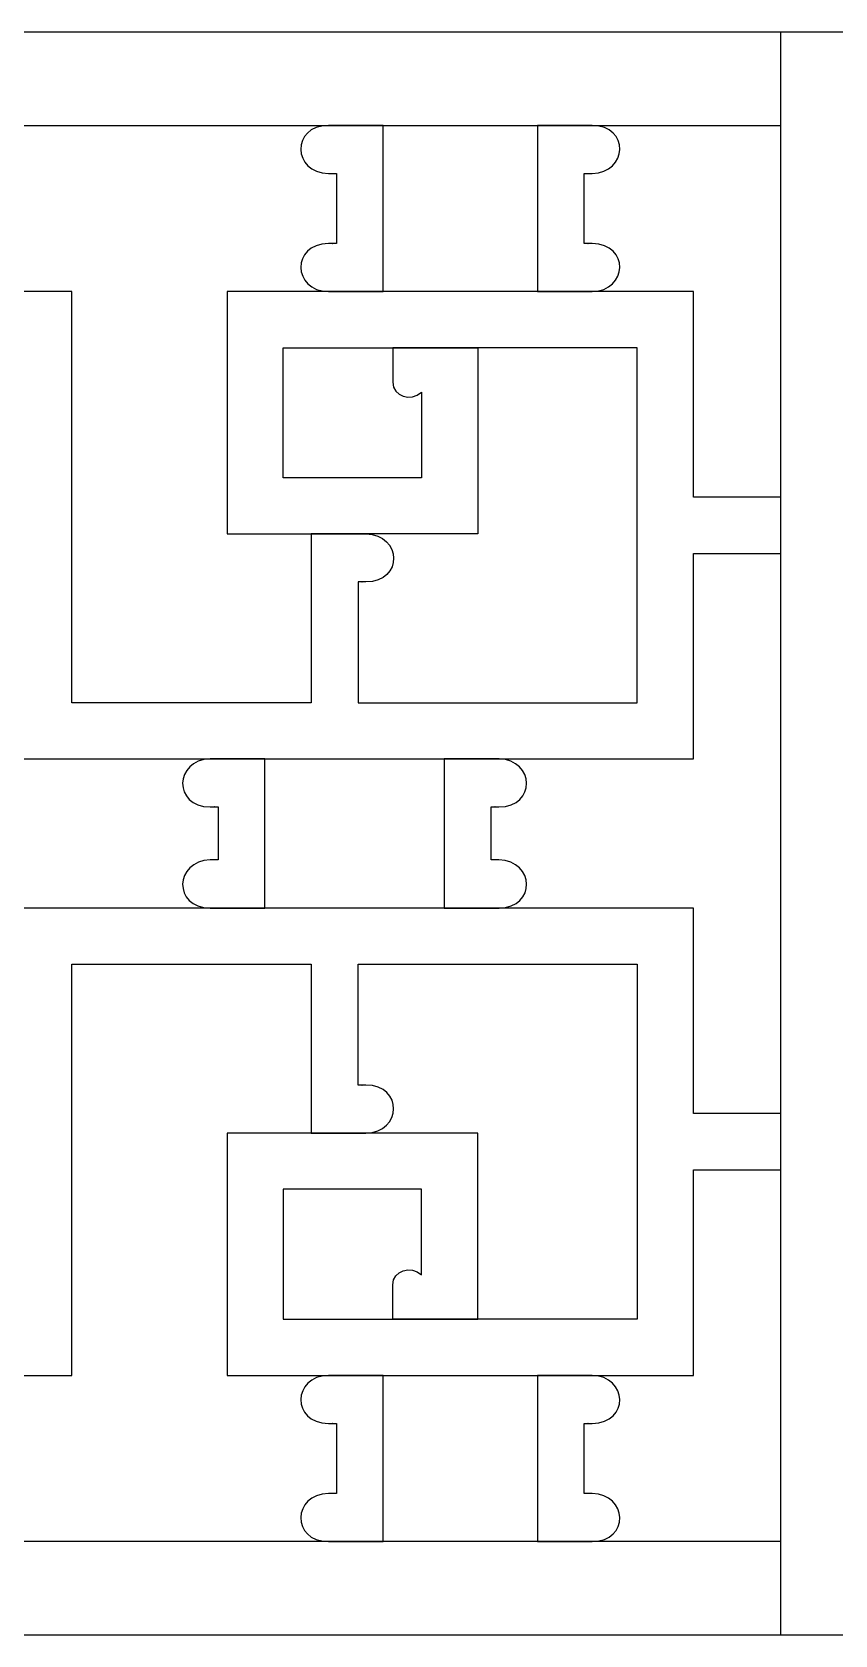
# Model space of a CAD drawing. Header units: centimetres. Extents: x -41.6 to 46.5, y -7.9 to 4.8.
# Drawn here: x -35.05 to -28.66, y -7.92 to 4.85 of the extents above; entities that cross this region are included whole.
import ezdxf

# ---------------------------------------------------------------- set-up
doc = ezdxf.new("R2010")
doc.units = ezdxf.units.CM
doc.header["$MEASUREMENT"] = 0
doc.layers.add('layer 1', color=7, linetype='Continuous')

msp = doc.modelspace()

# ---------------------------------------------------------------- linework, layer by layer
at = {"layer": 'layer 1', "color": 242}
for points, knots in [([(-41.56617, -7.92421), (-41.56617, -7.92421), (-41.56617, 4.84981), (-41.56617, 4.84981), (-41.56617, 4.84981), (-41.56617, 4.84981), (-28.34525, 4.84981), (-28.34525, 4.84981), (-28.34525, 4.84981), (-28.34525, 4.84981), (-28.34525, -7.92421), (-28.34525, -7.92421), (-28.34525, -7.92421), (-28.34525, -7.92421), (-41.56617, -7.92421), (-41.56617, -7.92421)], [0, 0, 0, 0, 0.2, 0.2, 0.2, 0.2, 0.4, 0.4, 0.4, 0.4, 0.6, 0.6, 0.6, 0.6, 1, 1, 1, 1]), ([(-29.09009, -7.92421), (-29.09009, -7.92421), (-29.09009, 4.84981), (-29.09009, 4.84981), (-29.09009, 4.84981), (-29.09009, 4.84981), (-15.86917, 4.84981), (-15.86917, 4.84981), (-15.86917, 4.84981), (-15.86917, 4.84981), (-15.86917, -7.92421), (-15.86917, -7.92421), (-15.86917, -7.92421), (-15.86917, -7.92421), (-29.09009, -7.92421), (-29.09009, -7.92421)], [0, 0, 0, 0, 0.2, 0.2, 0.2, 0.2, 0.4, 0.4, 0.4, 0.4, 0.6, 0.6, 0.6, 0.6, 1, 1, 1, 1]), ([(-36.37993, 4.10497), (-36.07949, 4.1032), (-36.09468, 3.72811), (-36.38008, 3.72214), (-36.38008, 3.72214), (-36.43607, 3.72214), (-36.43291, 3.72214), (-36.44352, 3.72214), (-36.44352, 3.72214), (-36.44352, 3.72214), (-36.44352, 3.16381), (-36.44352, 3.16381), (-36.44352, 3.16381), (-36.37047, 3.16381), (-36.45313, 3.16381), (-36.38008, 3.16381), (-36.38008, 3.16381), (-36.07949, 3.16217), (-36.09463, 2.78695), (-36.38008, 2.78098), (-36.38008, 2.78098), (-36.38008, 2.78098), (-34.73226, 2.78098), (-34.73226, 2.78098), (-34.73226, 2.78098), (-34.73226, 2.78098), (-34.73225, -0.49632), (-34.73225, -0.49632), (-34.73225, -0.49632), (-34.73225, -0.49632), (-32.82644, -0.49632), (-32.82644, -0.49632), (-32.82644, -0.49632), (-32.82644, -0.49632), (-32.82644, 0.8505), (-32.82644, 0.8505), (-32.82644, 0.8505), (-32.82644, 0.8505), (-33.49645, 0.8505), (-33.49645, 0.8505), (-33.49645, 0.8505), (-33.49645, 1.49397), (-33.49645, 2.13747), (-33.49645, 2.78098), (-33.49645, 2.78098), (-33.49645, 2.78098), (-32.68998, 2.78098), (-32.68998, 2.78098), (-32.68998, 2.78098), (-32.97543, 2.78695), (-32.99057, 3.16217), (-32.68998, 3.16381), (-32.68998, 3.16381), (-32.61693, 3.16381), (-32.69959, 3.16381), (-32.62655, 3.16381), (-32.62655, 3.16381), (-32.62655, 3.16381), (-32.62655, 3.72214), (-32.62655, 3.72214), (-32.62655, 3.72214), (-32.63715, 3.72214), (-32.634, 3.72214), (-32.68998, 3.72214), (-32.68998, 3.72214), (-32.97539, 3.72811), (-32.99057, 4.1032), (-32.69013, 4.10497), (-32.69013, 4.10497), (-32.69013, 4.10497), (-36.37993, 4.10497), (-36.37993, 4.10497)], [0, 0, 0, 0, 0.05263158, 0.05263158, 0.05263158, 0.05263158, 0.10526316, 0.10526316, 0.10526316, 0.10526316, 0.15789474, 0.15789474, 0.15789474, 0.15789474, 0.21052632, 0.21052632, 0.21052632, 0.21052632, 0.26315789, 0.26315789, 0.26315789, 0.26315789, 0.31578947, 0.31578947, 0.31578947, 0.31578947, 0.36842105, 0.36842105, 0.36842105, 0.36842105, 0.42105263, 0.42105263, 0.42105263, 0.42105263, 0.47368421, 0.47368421, 0.47368421, 0.47368421, 0.52631579, 0.52631579, 0.52631579, 0.52631579, 0.57894737, 0.57894737, 0.57894737, 0.57894737, 0.63157895, 0.63157895, 0.63157895, 0.63157895, 0.68421053, 0.68421053, 0.68421053, 0.68421053, 0.73684211, 0.73684211, 0.73684211, 0.73684211, 0.78947368, 0.78947368, 0.78947368, 0.78947368, 0.84210526, 0.84210526, 0.84210526, 0.84210526, 0.89473684, 0.89473684, 0.89473684, 0.89473684, 1, 1, 1, 1]), ([(-32.25413, 4.10497), (-32.25413, 4.10497), (-32.69013, 4.10497), (-32.69013, 4.10497), (-32.69013, 4.10497), (-32.69013, 4.10497), (-32.25413, 4.10497), (-32.25413, 4.10497)], [0, 0, 0, 0, 0.33333333, 0.33333333, 0.33333333, 0.33333333, 1, 1, 1, 1]), ([(-32.25413, 2.78098), (-32.25413, 2.78098), (-31.02537, 2.78098), (-31.02537, 2.78098), (-31.02537, 2.78098), (-31.02537, 2.78098), (-31.02537, 4.10497), (-31.02537, 4.10497), (-31.02537, 4.10497), (-31.02537, 4.10497), (-32.25413, 4.10497), (-32.25413, 4.10497), (-32.25413, 4.10497), (-32.25413, 4.10497), (-32.25413, 2.78098), (-32.25413, 2.78098)], [0, 0, 0, 0, 0.2, 0.2, 0.2, 0.2, 0.4, 0.4, 0.4, 0.4, 0.6, 0.6, 0.6, 0.6, 1, 1, 1, 1]), ([(-31.02537, 4.10497), (-31.02537, 4.10497), (-30.58937, 4.10497), (-30.58937, 4.10497), (-30.58937, 4.10497), (-30.58937, 4.10497), (-31.02537, 4.10497), (-31.02537, 4.10497)], [0, 0, 0, 0, 0.33333333, 0.33333333, 0.33333333, 0.33333333, 1, 1, 1, 1]), ([(-30.58937, 4.10497), (-30.28893, 4.1032), (-30.30411, 3.72811), (-30.58952, 3.72214), (-30.58952, 3.72214), (-30.6455, 3.72214), (-30.64235, 3.72214), (-30.65295, 3.72214), (-30.65295, 3.72214), (-30.65295, 3.72214), (-30.65295, 3.16381), (-30.65295, 3.16381), (-30.65295, 3.16381), (-30.57991, 3.16381), (-30.66256, 3.16381), (-30.58952, 3.16381), (-30.58952, 3.16381), (-30.28892, 3.16217), (-30.30406, 2.78695), (-30.58952, 2.78098), (-30.58952, 2.78098), (-30.58952, 2.78098), (-29.78304, 2.78098), (-29.78304, 2.78098), (-29.78304, 2.78098), (-29.78304, 2.78098), (-29.78304, 1.14233), (-29.78304, 1.14233), (-29.78304, 1.14233), (-29.78304, 1.14233), (-29.09009, 1.14233), (-29.09009, 1.14233), (-29.09009, 1.14233), (-29.09009, 1.14233), (-29.09009, 4.10497), (-29.09009, 4.10497), (-29.09009, 4.10497), (-29.09009, 4.10497), (-30.58937, 4.10497), (-30.58937, 4.10497)], [0, 0, 0, 0, 0.09090909, 0.09090909, 0.09090909, 0.09090909, 0.18181818, 0.18181818, 0.18181818, 0.18181818, 0.27272727, 0.27272727, 0.27272727, 0.27272727, 0.36363636, 0.36363636, 0.36363636, 0.36363636, 0.45454545, 0.45454545, 0.45454545, 0.45454545, 0.54545455, 0.54545455, 0.54545455, 0.54545455, 0.63636364, 0.63636364, 0.63636364, 0.63636364, 0.72727273, 0.72727273, 0.72727273, 0.72727273, 0.81818182, 0.81818182, 0.81818182, 0.81818182, 1, 1, 1, 1]), ([(-32.25413, 2.78098), (-32.25413, 2.78098), (-32.68998, 2.78098), (-32.68998, 2.78098), (-32.68998, 2.78098), (-32.68998, 2.78098), (-32.25413, 2.78098), (-32.25413, 2.78098)], [0, 0, 0, 0, 0.33333333, 0.33333333, 0.33333333, 0.33333333, 1, 1, 1, 1]), ([(-31.02537, 2.78098), (-31.02537, 2.78098), (-30.58952, 2.78098), (-30.58952, 2.78098), (-30.58952, 2.78098), (-30.58952, 2.78098), (-31.02537, 2.78098), (-31.02537, 2.78098)], [0, 0, 0, 0, 0.33333333, 0.33333333, 0.33333333, 0.33333333, 1, 1, 1, 1]), ([(-31.94772, 1.97878), (-32.0312, 1.90293), (-32.17847, 1.9472), (-32.17757, 2.06003), (-32.17757, 2.06003), (-32.17757, 2.15138), (-32.17757, 2.24273), (-32.17757, 2.33408), (-32.17757, 2.33408), (-32.17757, 2.33408), (-33.04955, 2.33408), (-33.04955, 2.33408), (-33.04955, 2.33408), (-33.04955, 2.33408), (-33.04955, 1.2974), (-33.04955, 1.2974), (-33.04955, 1.2974), (-33.04955, 1.2974), (-31.94772, 1.2974), (-31.94772, 1.2974), (-31.94772, 1.2974), (-31.94772, 1.2974), (-31.94772, 1.97878), (-31.94772, 1.97878)], [0, 0, 0, 0, 0.14285714, 0.14285714, 0.14285714, 0.14285714, 0.28571429, 0.28571429, 0.28571429, 0.28571429, 0.42857143, 0.42857143, 0.42857143, 0.42857143, 0.57142857, 0.57142857, 0.57142857, 0.57142857, 0.71428571, 0.71428571, 0.71428571, 0.71428571, 1, 1, 1, 1]), ([(-32.45402, -0.49632), (-32.45402, -0.49632), (-32.45402, 0.46766), (-32.45402, 0.46766), (-32.45402, 0.46766), (-32.38098, 0.46766), (-32.46364, 0.46766), (-32.39059, 0.46766), (-32.39059, 0.46766), (-32.09003, 0.4693), (-32.10514, 0.84445), (-32.3905, 0.8505), (-32.3905, 0.8505), (-32.3905, 0.8505), (-31.50081, 0.8505), (-31.50081, 0.8505), (-31.50081, 0.8505), (-31.50081, 0.8505), (-31.50081, 2.33408), (-31.50081, 2.33408), (-31.50081, 2.33408), (-31.50081, 2.33408), (-30.22995, 2.33408), (-30.22995, 2.33408), (-30.22995, 2.33408), (-30.22995, 2.33408), (-30.22995, -0.49632), (-30.22995, -0.49632), (-30.22995, -0.49632), (-30.22995, -0.49632), (-32.45402, -0.49632), (-32.45402, -0.49632)], [0, 0, 0, 0, 0.11111111, 0.11111111, 0.11111111, 0.11111111, 0.22222222, 0.22222222, 0.22222222, 0.22222222, 0.33333333, 0.33333333, 0.33333333, 0.33333333, 0.44444444, 0.44444444, 0.44444444, 0.44444444, 0.55555556, 0.55555556, 0.55555556, 0.55555556, 0.66666667, 0.66666667, 0.66666667, 0.66666667, 0.77777778, 0.77777778, 0.77777778, 0.77777778, 1, 1, 1, 1]), ([(-31.50081, 2.33408), (-31.50081, 2.33408), (-32.17757, 2.33408), (-32.17757, 2.33408), (-32.17757, 2.33408), (-32.17757, 2.33408), (-31.50081, 2.33408), (-31.50081, 2.33408)], [0, 0, 0, 0, 0.33333333, 0.33333333, 0.33333333, 0.33333333, 1, 1, 1, 1]), ([(-32.82644, 0.8505), (-32.82644, 0.8505), (-32.3905, 0.8505), (-32.3905, 0.8505), (-32.3905, 0.8505), (-32.3905, 0.8505), (-32.82644, 0.8505), (-32.82644, 0.8505)], [0, 0, 0, 0, 0.33333333, 0.33333333, 0.33333333, 0.33333333, 1, 1, 1, 1]), ([(-29.09009, 0.69542), (-29.09009, 0.69542), (-29.78304, 0.69542), (-29.78304, 0.69542), (-29.78304, 0.69542), (-29.78304, 0.69542), (-29.78304, -0.94323), (-29.78304, -0.94323), (-29.78304, -0.94323), (-29.78304, -0.94323), (-29.78305, -0.94323), (-29.78305, -0.94323), (-29.78305, -0.94323), (-29.78305, -0.94323), (-31.32973, -0.94323), (-31.32973, -0.94323), (-31.32973, -0.94323), (-31.04583, -0.95057), (-31.0313, -1.32435), (-31.33132, -1.32599), (-31.33132, -1.32599), (-31.40437, -1.32599), (-31.32172, -1.32599), (-31.39476, -1.32599), (-31.39476, -1.32599), (-31.39476, -1.32599), (-31.39476, -1.74834), (-31.39476, -1.74834), (-31.39476, -1.74834), (-31.38416, -1.74834), (-31.38731, -1.74834), (-31.33132, -1.74834), (-31.33132, -1.74834), (-31.04597, -1.75431), (-31.03075, -2.12928), (-31.33102, -2.13118), (-31.33102, -2.13118), (-31.33102, -2.13118), (-29.78305, -2.13118), (-29.78305, -2.13118), (-29.78305, -2.13118), (-29.78305, -2.13118), (-29.78304, -2.13118), (-29.78304, -2.13118), (-29.78304, -2.13118), (-29.78304, -2.13118), (-29.78304, -3.76983), (-29.78304, -3.76983), (-29.78304, -3.76983), (-29.78304, -3.76983), (-29.09009, -3.76983), (-29.09009, -3.76983), (-29.09009, -3.76983), (-29.09009, -3.76983), (-29.09009, 0.69542), (-29.09009, 0.69542)], [0, 0, 0, 0, 0.06666667, 0.06666667, 0.06666667, 0.06666667, 0.13333333, 0.13333333, 0.13333333, 0.13333333, 0.2, 0.2, 0.2, 0.2, 0.26666667, 0.26666667, 0.26666667, 0.26666667, 0.33333333, 0.33333333, 0.33333333, 0.33333333, 0.4, 0.4, 0.4, 0.4, 0.46666667, 0.46666667, 0.46666667, 0.46666667, 0.53333333, 0.53333333, 0.53333333, 0.53333333, 0.6, 0.6, 0.6, 0.6, 0.66666667, 0.66666667, 0.66666667, 0.66666667, 0.73333333, 0.73333333, 0.73333333, 0.73333333, 0.8, 0.8, 0.8, 0.8, 0.86666667, 0.86666667, 0.86666667, 0.86666667, 1, 1, 1, 1]), ([(-35.17917, -0.08602), (-35.18081, -0.38661), (-35.55615, -0.37148), (-35.56212, -0.08602), (-35.56212, -0.08602), (-35.56212, -0.03004), (-35.56212, -0.03319), (-35.56212, -0.02259), (-35.56212, -0.02259), (-35.56212, -0.02259), (-36.03214, -0.02259), (-36.03214, -0.02259), (-36.03214, -0.02259), (-36.03214, -0.09563), (-36.03214, -0.01298), (-36.03214, -0.08602), (-36.03214, -0.08602), (-36.03378, -0.38661), (-36.409, -0.37148), (-36.41497, -0.08602), (-36.41497, -0.08602), (-36.41497, -0.08602), (-36.41497, -0.94322), (-36.41497, -0.94322), (-36.41497, -0.94322), (-36.41497, -0.94322), (-37.12039, -0.94322), (-37.12039, -0.94322), (-37.12039, -0.94322), (-36.83641, -0.95049), (-36.82184, -1.32435), (-37.1219, -1.32599), (-37.1219, -1.32599), (-37.19494, -1.32599), (-37.11229, -1.32599), (-37.18533, -1.32599), (-37.18533, -1.32599), (-37.18533, -1.32599), (-37.18533, -1.74834), (-37.18533, -1.74834), (-37.18533, -1.74834), (-37.17473, -1.74834), (-37.17788, -1.74834), (-37.1219, -1.74834), (-37.1219, -1.74834), (-36.83649, -1.75431), (-36.82132, -2.12941), (-37.12175, -2.13118), (-37.12175, -2.13118), (-37.12175, -2.13118), (-36.41497, -2.13118), (-36.41497, -2.13118), (-36.41497, -2.13118), (-36.41497, -2.13118), (-36.41497, -2.98838), (-36.41497, -2.98838), (-36.41497, -2.98838), (-36.409, -2.70293), (-36.03378, -2.68779), (-36.03214, -2.98838), (-36.03214, -2.98838), (-36.03214, -3.06143), (-36.03214, -2.97877), (-36.03214, -3.05182), (-36.03214, -3.05182), (-36.03214, -3.05182), (-35.56212, -3.05182), (-35.56212, -3.05182), (-35.56212, -3.05182), (-35.56212, -3.04121), (-35.56212, -3.04437), (-35.56212, -2.98838), (-35.56212, -2.98838), (-35.55615, -2.70293), (-35.1808, -2.68779), (-35.17916, -2.98838), (-35.17916, -2.98838), (-35.17916, -2.98838), (-35.17916, -2.57808), (-35.17916, -2.57808), (-35.17916, -2.57808), (-35.17916, -2.57808), (-35.17917, -2.57808), (-35.17917, -2.57808), (-35.17917, -2.57808), (-35.17917, -2.57808), (-35.17917, -2.13118), (-35.17917, -2.13118), (-35.17917, -2.13118), (-35.17917, -2.13118), (-33.63104, -2.13118), (-33.63104, -2.13118), (-33.63104, -2.13118), (-33.93147, -2.1294), (-33.91629, -1.75431), (-33.63089, -1.74834), (-33.63089, -1.74834), (-33.5749, -1.74834), (-33.57806, -1.74834), (-33.56745, -1.74834), (-33.56745, -1.74834), (-33.56745, -1.74834), (-33.56745, -1.32599), (-33.56745, -1.32599), (-33.56745, -1.32599), (-33.6405, -1.32599), (-33.55784, -1.32599), (-33.63089, -1.32599), (-33.63089, -1.32599), (-33.93091, -1.32435), (-33.91638, -0.95057), (-33.63248, -0.94323), (-33.63248, -0.94323), (-33.63248, -0.94323), (-35.17917, -0.94323), (-35.17917, -0.94323), (-35.17917, -0.94323), (-35.17917, -0.65749), (-35.17917, -0.37176), (-35.17917, -0.08602)], [0, 0, 0, 0, 0.03225806, 0.03225806, 0.03225806, 0.03225806, 0.06451613, 0.06451613, 0.06451613, 0.06451613, 0.09677419, 0.09677419, 0.09677419, 0.09677419, 0.12903226, 0.12903226, 0.12903226, 0.12903226, 0.16129032, 0.16129032, 0.16129032, 0.16129032, 0.19354839, 0.19354839, 0.19354839, 0.19354839, 0.22580645, 0.22580645, 0.22580645, 0.22580645, 0.25806452, 0.25806452, 0.25806452, 0.25806452, 0.29032258, 0.29032258, 0.29032258, 0.29032258, 0.32258065, 0.32258065, 0.32258065, 0.32258065, 0.35483871, 0.35483871, 0.35483871, 0.35483871, 0.38709677, 0.38709677, 0.38709677, 0.38709677, 0.41935484, 0.41935484, 0.41935484, 0.41935484, 0.4516129, 0.4516129, 0.4516129, 0.4516129, 0.48387097, 0.48387097, 0.48387097, 0.48387097, 0.51612903, 0.51612903, 0.51612903, 0.51612903, 0.5483871, 0.5483871, 0.5483871, 0.5483871, 0.58064516, 0.58064516, 0.58064516, 0.58064516, 0.61290323, 0.61290323, 0.61290323, 0.61290323, 0.64516129, 0.64516129, 0.64516129, 0.64516129, 0.67741935, 0.67741935, 0.67741935, 0.67741935, 0.70967742, 0.70967742, 0.70967742, 0.70967742, 0.74193548, 0.74193548, 0.74193548, 0.74193548, 0.77419355, 0.77419355, 0.77419355, 0.77419355, 0.80645161, 0.80645161, 0.80645161, 0.80645161, 0.83870968, 0.83870968, 0.83870968, 0.83870968, 0.87096774, 0.87096774, 0.87096774, 0.87096774, 0.90322581, 0.90322581, 0.90322581, 0.90322581, 0.93548387, 0.93548387, 0.93548387, 0.93548387, 1, 1, 1, 1]), ([(-33.19503, -0.94323), (-33.19503, -0.94323), (-33.63248, -0.94323), (-33.63248, -0.94323), (-33.63248, -0.94323), (-33.63248, -0.94323), (-33.19503, -0.94323), (-33.19503, -0.94323)], [0, 0, 0, 0, 0.33333333, 0.33333333, 0.33333333, 0.33333333, 1, 1, 1, 1]), ([(-33.19503, -0.94323), (-33.19503, -0.94323), (-33.19503, -2.13118), (-33.19503, -2.13118), (-33.19503, -2.13118), (-33.19503, -2.13118), (-31.76718, -2.13118), (-31.76718, -2.13118), (-31.76718, -2.13118), (-31.76718, -2.13118), (-31.76718, -0.94323), (-31.76718, -0.94323), (-31.76718, -0.94323), (-31.76718, -0.94323), (-33.19503, -0.94323), (-33.19503, -0.94323)], [0, 0, 0, 0, 0.2, 0.2, 0.2, 0.2, 0.4, 0.4, 0.4, 0.4, 0.6, 0.6, 0.6, 0.6, 1, 1, 1, 1]), ([(-31.76718, -0.94323), (-31.76718, -0.94323), (-31.32973, -0.94323), (-31.32973, -0.94323), (-31.32973, -0.94323), (-31.32973, -0.94323), (-31.76718, -0.94323), (-31.76718, -0.94323)], [0, 0, 0, 0, 0.33333333, 0.33333333, 0.33333333, 0.33333333, 1, 1, 1, 1]), ([(-33.19503, -2.13118), (-33.19503, -2.13118), (-33.63104, -2.13118), (-33.63104, -2.13118), (-33.63104, -2.13118), (-33.63104, -2.13118), (-33.19503, -2.13118), (-33.19503, -2.13118)], [0, 0, 0, 0, 0.33333333, 0.33333333, 0.33333333, 0.33333333, 1, 1, 1, 1]), ([(-31.76718, -2.13118), (-31.76718, -2.13118), (-31.33102, -2.13118), (-31.33102, -2.13118), (-31.33102, -2.13118), (-31.33102, -2.13118), (-31.76718, -2.13118), (-31.76718, -2.13118)], [0, 0, 0, 0, 0.33333333, 0.33333333, 0.33333333, 0.33333333, 1, 1, 1, 1]), ([(-32.69013, -7.17937), (-32.99057, -7.1776), (-32.97539, -6.80251), (-32.68998, -6.79654), (-32.68998, -6.79654), (-32.634, -6.79654), (-32.63715, -6.79654), (-32.62655, -6.79654), (-32.62655, -6.79654), (-32.62655, -6.79654), (-32.62655, -6.23822), (-32.62655, -6.23822), (-32.62655, -6.23822), (-32.69959, -6.23822), (-32.61693, -6.23822), (-32.68998, -6.23822), (-32.68998, -6.23822), (-32.99057, -6.23658), (-32.97543, -5.86136), (-32.68998, -5.85539), (-32.68998, -5.85539), (-32.68998, -5.85539), (-33.49645, -5.85538), (-33.49645, -5.85538), (-33.49645, -5.85538), (-33.49645, -5.21191), (-33.49645, -4.56841), (-33.49645, -3.9249), (-33.49645, -3.9249), (-33.49645, -3.9249), (-32.82644, -3.9249), (-32.82644, -3.9249), (-32.82644, -3.9249), (-32.82644, -3.9249), (-32.82644, -2.57808), (-32.82644, -2.57808), (-32.82644, -2.57808), (-32.82644, -2.57808), (-34.73225, -2.57808), (-34.73225, -2.57808), (-34.73225, -2.57808), (-34.73225, -2.57808), (-34.73225, -5.85539), (-34.73225, -5.85539), (-34.73225, -5.85539), (-34.73225, -5.85539), (-36.38008, -5.85539), (-36.38008, -5.85539), (-36.38008, -5.85539), (-36.09463, -5.86136), (-36.07949, -6.23658), (-36.38008, -6.23822), (-36.38008, -6.23822), (-36.45313, -6.23822), (-36.37047, -6.23822), (-36.44352, -6.23822), (-36.44352, -6.23822), (-36.44352, -6.23822), (-36.44352, -6.79654), (-36.44352, -6.79654), (-36.44352, -6.79654), (-36.43291, -6.79654), (-36.43607, -6.79654), (-36.38008, -6.79654), (-36.38008, -6.79654), (-36.09468, -6.80251), (-36.0795, -7.1776), (-36.37993, -7.17937), (-36.37993, -7.17937), (-36.37993, -7.17937), (-32.69013, -7.17937), (-32.69013, -7.17937)], [0, 0, 0, 0, 0.05263158, 0.05263158, 0.05263158, 0.05263158, 0.10526316, 0.10526316, 0.10526316, 0.10526316, 0.15789474, 0.15789474, 0.15789474, 0.15789474, 0.21052632, 0.21052632, 0.21052632, 0.21052632, 0.26315789, 0.26315789, 0.26315789, 0.26315789, 0.31578947, 0.31578947, 0.31578947, 0.31578947, 0.36842105, 0.36842105, 0.36842105, 0.36842105, 0.42105263, 0.42105263, 0.42105263, 0.42105263, 0.47368421, 0.47368421, 0.47368421, 0.47368421, 0.52631579, 0.52631579, 0.52631579, 0.52631579, 0.57894737, 0.57894737, 0.57894737, 0.57894737, 0.63157895, 0.63157895, 0.63157895, 0.63157895, 0.68421053, 0.68421053, 0.68421053, 0.68421053, 0.73684211, 0.73684211, 0.73684211, 0.73684211, 0.78947368, 0.78947368, 0.78947368, 0.78947368, 0.84210526, 0.84210526, 0.84210526, 0.84210526, 0.89473684, 0.89473684, 0.89473684, 0.89473684, 1, 1, 1, 1]), ([(-32.3905, -3.9249), (-32.3905, -3.9249), (-31.50081, -3.9249), (-31.50081, -3.9249), (-31.50081, -3.9249), (-31.50081, -3.9249), (-31.50081, -5.40848), (-31.50081, -5.40848), (-31.50081, -5.40848), (-31.50081, -5.40848), (-30.22995, -5.40848), (-30.22995, -5.40848), (-30.22995, -5.40848), (-30.22995, -5.40848), (-30.22995, -2.57808), (-30.22995, -2.57808), (-30.22995, -2.57808), (-30.22995, -2.57808), (-32.45402, -2.57808), (-32.45402, -2.57808), (-32.45402, -2.57808), (-32.45402, -2.57808), (-32.45402, -3.54206), (-32.45402, -3.54206), (-32.45402, -3.54206), (-32.38098, -3.54206), (-32.46364, -3.54206), (-32.39059, -3.54206), (-32.39059, -3.54206), (-32.09003, -3.5437), (-32.10513, -3.91885), (-32.3905, -3.9249)], [0, 0, 0, 0, 0.11111111, 0.11111111, 0.11111111, 0.11111111, 0.22222222, 0.22222222, 0.22222222, 0.22222222, 0.33333333, 0.33333333, 0.33333333, 0.33333333, 0.44444444, 0.44444444, 0.44444444, 0.44444444, 0.55555556, 0.55555556, 0.55555556, 0.55555556, 0.66666667, 0.66666667, 0.66666667, 0.66666667, 0.77777778, 0.77777778, 0.77777778, 0.77777778, 1, 1, 1, 1]), ([(-32.82644, -3.9249), (-32.82644, -3.9249), (-32.3905, -3.9249), (-32.3905, -3.9249), (-32.3905, -3.9249), (-32.3905, -3.9249), (-32.82644, -3.9249), (-32.82644, -3.9249)], [0, 0, 0, 0, 0.33333333, 0.33333333, 0.33333333, 0.33333333, 1, 1, 1, 1]), ([(-29.09009, -4.21673), (-29.09009, -4.21673), (-29.78304, -4.21673), (-29.78304, -4.21673), (-29.78304, -4.21673), (-29.78304, -4.21673), (-29.78304, -5.85538), (-29.78304, -5.85538), (-29.78304, -5.85538), (-29.78304, -5.85538), (-30.58947, -5.85538), (-30.58947, -5.85538), (-30.58947, -5.85538), (-30.30402, -5.86135), (-30.28892, -6.23658), (-30.58952, -6.23822), (-30.58952, -6.23822), (-30.66256, -6.23822), (-30.57991, -6.23822), (-30.65295, -6.23822), (-30.65295, -6.23822), (-30.65295, -6.23822), (-30.65295, -6.79654), (-30.65295, -6.79654), (-30.65295, -6.79654), (-30.64235, -6.79654), (-30.6455, -6.79654), (-30.58952, -6.79654), (-30.58952, -6.79654), (-30.30411, -6.80251), (-30.28893, -7.1776), (-30.58936, -7.17937), (-30.58936, -7.17937), (-30.58936, -7.17937), (-29.09009, -7.17937), (-29.09009, -7.17937), (-29.09009, -7.17937), (-29.09009, -7.17937), (-29.09009, -4.21673), (-29.09009, -4.21673)], [0, 0, 0, 0, 0.09090909, 0.09090909, 0.09090909, 0.09090909, 0.18181818, 0.18181818, 0.18181818, 0.18181818, 0.27272727, 0.27272727, 0.27272727, 0.27272727, 0.36363636, 0.36363636, 0.36363636, 0.36363636, 0.45454545, 0.45454545, 0.45454545, 0.45454545, 0.54545455, 0.54545455, 0.54545455, 0.54545455, 0.63636364, 0.63636364, 0.63636364, 0.63636364, 0.72727273, 0.72727273, 0.72727273, 0.72727273, 0.81818182, 0.81818182, 0.81818182, 0.81818182, 1, 1, 1, 1]), ([(-31.94772, -5.05315), (-32.0312, -4.97733), (-32.17847, -5.02161), (-32.17757, -5.13444), (-32.17757, -5.13444), (-32.17757, -5.22579), (-32.17757, -5.31713), (-32.17757, -5.40848), (-32.17757, -5.40848), (-32.17757, -5.40848), (-33.04955, -5.40848), (-33.04955, -5.40848), (-33.04955, -5.40848), (-33.04955, -5.40848), (-33.04955, -4.3718), (-33.04955, -4.3718), (-33.04955, -4.3718), (-33.04955, -4.3718), (-31.94772, -4.3718), (-31.94772, -4.3718), (-31.94772, -4.3718), (-31.94772, -4.3718), (-31.94772, -5.05315), (-31.94772, -5.05315)], [0, 0, 0, 0, 0.14285714, 0.14285714, 0.14285714, 0.14285714, 0.28571429, 0.28571429, 0.28571429, 0.28571429, 0.42857143, 0.42857143, 0.42857143, 0.42857143, 0.57142857, 0.57142857, 0.57142857, 0.57142857, 0.71428571, 0.71428571, 0.71428571, 0.71428571, 1, 1, 1, 1]), ([(-31.50081, -5.40848), (-31.50081, -5.40848), (-32.17757, -5.40848), (-32.17757, -5.40848), (-32.17757, -5.40848), (-32.17757, -5.40848), (-31.50081, -5.40848), (-31.50081, -5.40848)], [0, 0, 0, 0, 0.33333333, 0.33333333, 0.33333333, 0.33333333, 1, 1, 1, 1]), ([(-32.25413, -5.85539), (-32.25413, -5.85539), (-32.68998, -5.85539), (-32.68998, -5.85539), (-32.68998, -5.85539), (-32.68998, -5.85539), (-32.25413, -5.85539), (-32.25413, -5.85539)], [0, 0, 0, 0, 0.33333333, 0.33333333, 0.33333333, 0.33333333, 1, 1, 1, 1]), ([(-31.02537, -7.17937), (-31.02537, -7.17937), (-31.02537, -5.85539), (-31.02537, -5.85539), (-31.02537, -5.85539), (-31.02537, -5.85539), (-32.25413, -5.85539), (-32.25413, -5.85539), (-32.25413, -5.85539), (-32.25413, -5.85539), (-32.25413, -7.17937), (-32.25413, -7.17937), (-32.25413, -7.17937), (-32.25413, -7.17937), (-31.02537, -7.17937), (-31.02537, -7.17937)], [0, 0, 0, 0, 0.2, 0.2, 0.2, 0.2, 0.4, 0.4, 0.4, 0.4, 0.6, 0.6, 0.6, 0.6, 1, 1, 1, 1]), ([(-31.02537, -5.85539), (-31.02537, -5.85539), (-30.58947, -5.85538), (-30.58947, -5.85538), (-30.58947, -5.85538), (-30.58947, -5.85538), (-31.02537, -5.85539), (-31.02537, -5.85539)], [0, 0, 0, 0, 0.33333333, 0.33333333, 0.33333333, 0.33333333, 1, 1, 1, 1]), ([(-32.25413, -7.17937), (-32.25413, -7.17937), (-32.69013, -7.17937), (-32.69013, -7.17937), (-32.69013, -7.17937), (-32.69013, -7.17937), (-32.25413, -7.17937), (-32.25413, -7.17937)], [0, 0, 0, 0, 0.33333333, 0.33333333, 0.33333333, 0.33333333, 1, 1, 1, 1]), ([(-31.02537, -7.17937), (-31.02537, -7.17937), (-30.58936, -7.17937), (-30.58936, -7.17937), (-30.58936, -7.17937), (-30.58936, -7.17937), (-31.02537, -7.17937), (-31.02537, -7.17937)], [0, 0, 0, 0, 0.33333333, 0.33333333, 0.33333333, 0.33333333, 1, 1, 1, 1])]:
    msp.add_open_spline(points, degree=3, knots=knots, dxfattribs=at)
at = {"layer": 'layer 1', "color": 242, "lineweight": 9}
for points, knots in [([(-41.56617, -7.92421), (-41.56617, -7.92421), (-41.56617, 4.84981), (-41.56617, 4.84981), (-41.56617, 4.84981), (-41.56617, 4.84981), (-28.34525, 4.84981), (-28.34525, 4.84981), (-28.34525, 4.84981), (-28.34525, 4.84981), (-28.34525, -7.92421), (-28.34525, -7.92421), (-28.34525, -7.92421), (-28.34525, -7.92421), (-41.56617, -7.92421), (-41.56617, -7.92421)], [0, 0, 0, 0, 0.2, 0.2, 0.2, 0.2, 0.4, 0.4, 0.4, 0.4, 0.6, 0.6, 0.6, 0.6, 1, 1, 1, 1]), ([(-29.09009, -7.92421), (-29.09009, -7.92421), (-29.09009, 4.84981), (-29.09009, 4.84981), (-29.09009, 4.84981), (-29.09009, 4.84981), (-15.86917, 4.84981), (-15.86917, 4.84981), (-15.86917, 4.84981), (-15.86917, 4.84981), (-15.86917, -7.92421), (-15.86917, -7.92421), (-15.86917, -7.92421), (-15.86917, -7.92421), (-29.09009, -7.92421), (-29.09009, -7.92421)], [0, 0, 0, 0, 0.2, 0.2, 0.2, 0.2, 0.4, 0.4, 0.4, 0.4, 0.6, 0.6, 0.6, 0.6, 1, 1, 1, 1]), ([(-36.37993, 4.10497), (-36.07949, 4.1032), (-36.09468, 3.72811), (-36.38008, 3.72214), (-36.38008, 3.72214), (-36.43607, 3.72214), (-36.43291, 3.72214), (-36.44352, 3.72214), (-36.44352, 3.72214), (-36.44352, 3.72214), (-36.44352, 3.16381), (-36.44352, 3.16381), (-36.44352, 3.16381), (-36.37047, 3.16381), (-36.45313, 3.16381), (-36.38008, 3.16381), (-36.38008, 3.16381), (-36.07949, 3.16217), (-36.09463, 2.78695), (-36.38008, 2.78098), (-36.38008, 2.78098), (-36.38008, 2.78098), (-34.73226, 2.78098), (-34.73226, 2.78098), (-34.73226, 2.78098), (-34.73226, 2.78098), (-34.73225, -0.49632), (-34.73225, -0.49632), (-34.73225, -0.49632), (-34.73225, -0.49632), (-32.82644, -0.49632), (-32.82644, -0.49632), (-32.82644, -0.49632), (-32.82644, -0.49632), (-32.82644, 0.8505), (-32.82644, 0.8505), (-32.82644, 0.8505), (-32.82644, 0.8505), (-33.49645, 0.8505), (-33.49645, 0.8505), (-33.49645, 0.8505), (-33.49645, 1.49397), (-33.49645, 2.13747), (-33.49645, 2.78098), (-33.49645, 2.78098), (-33.49645, 2.78098), (-32.68998, 2.78098), (-32.68998, 2.78098), (-32.68998, 2.78098), (-32.97543, 2.78695), (-32.99057, 3.16217), (-32.68998, 3.16381), (-32.68998, 3.16381), (-32.61693, 3.16381), (-32.69959, 3.16381), (-32.62655, 3.16381), (-32.62655, 3.16381), (-32.62655, 3.16381), (-32.62655, 3.72214), (-32.62655, 3.72214), (-32.62655, 3.72214), (-32.63715, 3.72214), (-32.634, 3.72214), (-32.68998, 3.72214), (-32.68998, 3.72214), (-32.97539, 3.72811), (-32.99057, 4.1032), (-32.69013, 4.10497), (-32.69013, 4.10497), (-32.69013, 4.10497), (-36.37993, 4.10497), (-36.37993, 4.10497)], [0, 0, 0, 0, 0.05263158, 0.05263158, 0.05263158, 0.05263158, 0.10526316, 0.10526316, 0.10526316, 0.10526316, 0.15789474, 0.15789474, 0.15789474, 0.15789474, 0.21052632, 0.21052632, 0.21052632, 0.21052632, 0.26315789, 0.26315789, 0.26315789, 0.26315789, 0.31578947, 0.31578947, 0.31578947, 0.31578947, 0.36842105, 0.36842105, 0.36842105, 0.36842105, 0.42105263, 0.42105263, 0.42105263, 0.42105263, 0.47368421, 0.47368421, 0.47368421, 0.47368421, 0.52631579, 0.52631579, 0.52631579, 0.52631579, 0.57894737, 0.57894737, 0.57894737, 0.57894737, 0.63157895, 0.63157895, 0.63157895, 0.63157895, 0.68421053, 0.68421053, 0.68421053, 0.68421053, 0.73684211, 0.73684211, 0.73684211, 0.73684211, 0.78947368, 0.78947368, 0.78947368, 0.78947368, 0.84210526, 0.84210526, 0.84210526, 0.84210526, 0.89473684, 0.89473684, 0.89473684, 0.89473684, 1, 1, 1, 1]), ([(-32.25413, 2.78098), (-32.25413, 2.78098), (-31.02537, 2.78098), (-31.02537, 2.78098), (-31.02537, 2.78098), (-31.02537, 2.78098), (-31.02537, 4.10497), (-31.02537, 4.10497), (-31.02537, 4.10497), (-31.02537, 4.10497), (-32.25413, 4.10497), (-32.25413, 4.10497), (-32.25413, 4.10497), (-32.25413, 4.10497), (-32.25413, 2.78098), (-32.25413, 2.78098)], [0, 0, 0, 0, 0.2, 0.2, 0.2, 0.2, 0.4, 0.4, 0.4, 0.4, 0.6, 0.6, 0.6, 0.6, 1, 1, 1, 1]), ([(-30.58937, 4.10497), (-30.28893, 4.1032), (-30.30411, 3.72811), (-30.58952, 3.72214), (-30.58952, 3.72214), (-30.6455, 3.72214), (-30.64235, 3.72214), (-30.65295, 3.72214), (-30.65295, 3.72214), (-30.65295, 3.72214), (-30.65295, 3.16381), (-30.65295, 3.16381), (-30.65295, 3.16381), (-30.57991, 3.16381), (-30.66256, 3.16381), (-30.58952, 3.16381), (-30.58952, 3.16381), (-30.28892, 3.16217), (-30.30406, 2.78695), (-30.58952, 2.78098), (-30.58952, 2.78098), (-30.58952, 2.78098), (-29.78304, 2.78098), (-29.78304, 2.78098), (-29.78304, 2.78098), (-29.78304, 2.78098), (-29.78304, 1.14233), (-29.78304, 1.14233), (-29.78304, 1.14233), (-29.78304, 1.14233), (-29.09009, 1.14233), (-29.09009, 1.14233), (-29.09009, 1.14233), (-29.09009, 1.14233), (-29.09009, 4.10497), (-29.09009, 4.10497), (-29.09009, 4.10497), (-29.09009, 4.10497), (-30.58937, 4.10497), (-30.58937, 4.10497)], [0, 0, 0, 0, 0.09090909, 0.09090909, 0.09090909, 0.09090909, 0.18181818, 0.18181818, 0.18181818, 0.18181818, 0.27272727, 0.27272727, 0.27272727, 0.27272727, 0.36363636, 0.36363636, 0.36363636, 0.36363636, 0.45454545, 0.45454545, 0.45454545, 0.45454545, 0.54545455, 0.54545455, 0.54545455, 0.54545455, 0.63636364, 0.63636364, 0.63636364, 0.63636364, 0.72727273, 0.72727273, 0.72727273, 0.72727273, 0.81818182, 0.81818182, 0.81818182, 0.81818182, 1, 1, 1, 1]), ([(-31.94772, 1.97878), (-32.0312, 1.90293), (-32.17847, 1.9472), (-32.17757, 2.06003), (-32.17757, 2.06003), (-32.17757, 2.15138), (-32.17757, 2.24273), (-32.17757, 2.33408), (-32.17757, 2.33408), (-32.17757, 2.33408), (-33.04955, 2.33408), (-33.04955, 2.33408), (-33.04955, 2.33408), (-33.04955, 2.33408), (-33.04955, 1.2974), (-33.04955, 1.2974), (-33.04955, 1.2974), (-33.04955, 1.2974), (-31.94772, 1.2974), (-31.94772, 1.2974), (-31.94772, 1.2974), (-31.94772, 1.2974), (-31.94772, 1.97878), (-31.94772, 1.97878)], [0, 0, 0, 0, 0.14285714, 0.14285714, 0.14285714, 0.14285714, 0.28571429, 0.28571429, 0.28571429, 0.28571429, 0.42857143, 0.42857143, 0.42857143, 0.42857143, 0.57142857, 0.57142857, 0.57142857, 0.57142857, 0.71428571, 0.71428571, 0.71428571, 0.71428571, 1, 1, 1, 1]), ([(-32.45402, -0.49632), (-32.45402, -0.49632), (-32.45402, 0.46766), (-32.45402, 0.46766), (-32.45402, 0.46766), (-32.38098, 0.46766), (-32.46364, 0.46766), (-32.39059, 0.46766), (-32.39059, 0.46766), (-32.09003, 0.4693), (-32.10514, 0.84445), (-32.3905, 0.8505), (-32.3905, 0.8505), (-32.3905, 0.8505), (-31.50081, 0.8505), (-31.50081, 0.8505), (-31.50081, 0.8505), (-31.50081, 0.8505), (-31.50081, 2.33408), (-31.50081, 2.33408), (-31.50081, 2.33408), (-31.50081, 2.33408), (-30.22995, 2.33408), (-30.22995, 2.33408), (-30.22995, 2.33408), (-30.22995, 2.33408), (-30.22995, -0.49632), (-30.22995, -0.49632), (-30.22995, -0.49632), (-30.22995, -0.49632), (-32.45402, -0.49632), (-32.45402, -0.49632)], [0, 0, 0, 0, 0.11111111, 0.11111111, 0.11111111, 0.11111111, 0.22222222, 0.22222222, 0.22222222, 0.22222222, 0.33333333, 0.33333333, 0.33333333, 0.33333333, 0.44444444, 0.44444444, 0.44444444, 0.44444444, 0.55555556, 0.55555556, 0.55555556, 0.55555556, 0.66666667, 0.66666667, 0.66666667, 0.66666667, 0.77777778, 0.77777778, 0.77777778, 0.77777778, 1, 1, 1, 1]), ([(-29.09009, 0.69542), (-29.09009, 0.69542), (-29.78304, 0.69542), (-29.78304, 0.69542), (-29.78304, 0.69542), (-29.78304, 0.69542), (-29.78304, -0.94323), (-29.78304, -0.94323), (-29.78304, -0.94323), (-29.78304, -0.94323), (-29.78305, -0.94323), (-29.78305, -0.94323), (-29.78305, -0.94323), (-29.78305, -0.94323), (-31.32973, -0.94323), (-31.32973, -0.94323), (-31.32973, -0.94323), (-31.04583, -0.95057), (-31.0313, -1.32435), (-31.33132, -1.32599), (-31.33132, -1.32599), (-31.40437, -1.32599), (-31.32172, -1.32599), (-31.39476, -1.32599), (-31.39476, -1.32599), (-31.39476, -1.32599), (-31.39476, -1.74834), (-31.39476, -1.74834), (-31.39476, -1.74834), (-31.38416, -1.74834), (-31.38731, -1.74834), (-31.33132, -1.74834), (-31.33132, -1.74834), (-31.04597, -1.75431), (-31.03075, -2.12928), (-31.33102, -2.13118), (-31.33102, -2.13118), (-31.33102, -2.13118), (-29.78305, -2.13118), (-29.78305, -2.13118), (-29.78305, -2.13118), (-29.78305, -2.13118), (-29.78304, -2.13118), (-29.78304, -2.13118), (-29.78304, -2.13118), (-29.78304, -2.13118), (-29.78304, -3.76983), (-29.78304, -3.76983), (-29.78304, -3.76983), (-29.78304, -3.76983), (-29.09009, -3.76983), (-29.09009, -3.76983), (-29.09009, -3.76983), (-29.09009, -3.76983), (-29.09009, 0.69542), (-29.09009, 0.69542)], [0, 0, 0, 0, 0.06666667, 0.06666667, 0.06666667, 0.06666667, 0.13333333, 0.13333333, 0.13333333, 0.13333333, 0.2, 0.2, 0.2, 0.2, 0.26666667, 0.26666667, 0.26666667, 0.26666667, 0.33333333, 0.33333333, 0.33333333, 0.33333333, 0.4, 0.4, 0.4, 0.4, 0.46666667, 0.46666667, 0.46666667, 0.46666667, 0.53333333, 0.53333333, 0.53333333, 0.53333333, 0.6, 0.6, 0.6, 0.6, 0.66666667, 0.66666667, 0.66666667, 0.66666667, 0.73333333, 0.73333333, 0.73333333, 0.73333333, 0.8, 0.8, 0.8, 0.8, 0.86666667, 0.86666667, 0.86666667, 0.86666667, 1, 1, 1, 1]), ([(-35.17917, -0.08602), (-35.18081, -0.38661), (-35.55615, -0.37148), (-35.56212, -0.08602), (-35.56212, -0.08602), (-35.56212, -0.03004), (-35.56212, -0.03319), (-35.56212, -0.02259), (-35.56212, -0.02259), (-35.56212, -0.02259), (-36.03214, -0.02259), (-36.03214, -0.02259), (-36.03214, -0.02259), (-36.03214, -0.09563), (-36.03214, -0.01298), (-36.03214, -0.08602), (-36.03214, -0.08602), (-36.03378, -0.38661), (-36.409, -0.37148), (-36.41497, -0.08602), (-36.41497, -0.08602), (-36.41497, -0.08602), (-36.41497, -0.94322), (-36.41497, -0.94322), (-36.41497, -0.94322), (-36.41497, -0.94322), (-37.12039, -0.94322), (-37.12039, -0.94322), (-37.12039, -0.94322), (-36.83641, -0.95049), (-36.82184, -1.32435), (-37.1219, -1.32599), (-37.1219, -1.32599), (-37.19494, -1.32599), (-37.11229, -1.32599), (-37.18533, -1.32599), (-37.18533, -1.32599), (-37.18533, -1.32599), (-37.18533, -1.74834), (-37.18533, -1.74834), (-37.18533, -1.74834), (-37.17473, -1.74834), (-37.17788, -1.74834), (-37.1219, -1.74834), (-37.1219, -1.74834), (-36.83649, -1.75431), (-36.82132, -2.12941), (-37.12175, -2.13118), (-37.12175, -2.13118), (-37.12175, -2.13118), (-36.41497, -2.13118), (-36.41497, -2.13118), (-36.41497, -2.13118), (-36.41497, -2.13118), (-36.41497, -2.98838), (-36.41497, -2.98838), (-36.41497, -2.98838), (-36.409, -2.70293), (-36.03378, -2.68779), (-36.03214, -2.98838), (-36.03214, -2.98838), (-36.03214, -3.06143), (-36.03214, -2.97877), (-36.03214, -3.05182), (-36.03214, -3.05182), (-36.03214, -3.05182), (-35.56212, -3.05182), (-35.56212, -3.05182), (-35.56212, -3.05182), (-35.56212, -3.04121), (-35.56212, -3.04437), (-35.56212, -2.98838), (-35.56212, -2.98838), (-35.55615, -2.70293), (-35.1808, -2.68779), (-35.17916, -2.98838), (-35.17916, -2.98838), (-35.17916, -2.98838), (-35.17916, -2.57808), (-35.17916, -2.57808), (-35.17916, -2.57808), (-35.17916, -2.57808), (-35.17917, -2.57808), (-35.17917, -2.57808), (-35.17917, -2.57808), (-35.17917, -2.57808), (-35.17917, -2.13118), (-35.17917, -2.13118), (-35.17917, -2.13118), (-35.17917, -2.13118), (-33.63104, -2.13118), (-33.63104, -2.13118), (-33.63104, -2.13118), (-33.93147, -2.1294), (-33.91629, -1.75431), (-33.63089, -1.74834), (-33.63089, -1.74834), (-33.5749, -1.74834), (-33.57806, -1.74834), (-33.56745, -1.74834), (-33.56745, -1.74834), (-33.56745, -1.74834), (-33.56745, -1.32599), (-33.56745, -1.32599), (-33.56745, -1.32599), (-33.6405, -1.32599), (-33.55784, -1.32599), (-33.63089, -1.32599), (-33.63089, -1.32599), (-33.93091, -1.32435), (-33.91638, -0.95057), (-33.63248, -0.94323), (-33.63248, -0.94323), (-33.63248, -0.94323), (-35.17917, -0.94323), (-35.17917, -0.94323), (-35.17917, -0.94323), (-35.17917, -0.65749), (-35.17917, -0.37176), (-35.17917, -0.08602)], [0, 0, 0, 0, 0.03225806, 0.03225806, 0.03225806, 0.03225806, 0.06451613, 0.06451613, 0.06451613, 0.06451613, 0.09677419, 0.09677419, 0.09677419, 0.09677419, 0.12903226, 0.12903226, 0.12903226, 0.12903226, 0.16129032, 0.16129032, 0.16129032, 0.16129032, 0.19354839, 0.19354839, 0.19354839, 0.19354839, 0.22580645, 0.22580645, 0.22580645, 0.22580645, 0.25806452, 0.25806452, 0.25806452, 0.25806452, 0.29032258, 0.29032258, 0.29032258, 0.29032258, 0.32258065, 0.32258065, 0.32258065, 0.32258065, 0.35483871, 0.35483871, 0.35483871, 0.35483871, 0.38709677, 0.38709677, 0.38709677, 0.38709677, 0.41935484, 0.41935484, 0.41935484, 0.41935484, 0.4516129, 0.4516129, 0.4516129, 0.4516129, 0.48387097, 0.48387097, 0.48387097, 0.48387097, 0.51612903, 0.51612903, 0.51612903, 0.51612903, 0.5483871, 0.5483871, 0.5483871, 0.5483871, 0.58064516, 0.58064516, 0.58064516, 0.58064516, 0.61290323, 0.61290323, 0.61290323, 0.61290323, 0.64516129, 0.64516129, 0.64516129, 0.64516129, 0.67741935, 0.67741935, 0.67741935, 0.67741935, 0.70967742, 0.70967742, 0.70967742, 0.70967742, 0.74193548, 0.74193548, 0.74193548, 0.74193548, 0.77419355, 0.77419355, 0.77419355, 0.77419355, 0.80645161, 0.80645161, 0.80645161, 0.80645161, 0.83870968, 0.83870968, 0.83870968, 0.83870968, 0.87096774, 0.87096774, 0.87096774, 0.87096774, 0.90322581, 0.90322581, 0.90322581, 0.90322581, 0.93548387, 0.93548387, 0.93548387, 0.93548387, 1, 1, 1, 1]), ([(-33.19503, -0.94323), (-33.19503, -0.94323), (-33.19503, -2.13118), (-33.19503, -2.13118), (-33.19503, -2.13118), (-33.19503, -2.13118), (-31.76718, -2.13118), (-31.76718, -2.13118), (-31.76718, -2.13118), (-31.76718, -2.13118), (-31.76718, -0.94323), (-31.76718, -0.94323), (-31.76718, -0.94323), (-31.76718, -0.94323), (-33.19503, -0.94323), (-33.19503, -0.94323)], [0, 0, 0, 0, 0.2, 0.2, 0.2, 0.2, 0.4, 0.4, 0.4, 0.4, 0.6, 0.6, 0.6, 0.6, 1, 1, 1, 1]), ([(-32.69013, -7.17937), (-32.99057, -7.1776), (-32.97539, -6.80251), (-32.68998, -6.79654), (-32.68998, -6.79654), (-32.634, -6.79654), (-32.63715, -6.79654), (-32.62655, -6.79654), (-32.62655, -6.79654), (-32.62655, -6.79654), (-32.62655, -6.23822), (-32.62655, -6.23822), (-32.62655, -6.23822), (-32.69959, -6.23822), (-32.61693, -6.23822), (-32.68998, -6.23822), (-32.68998, -6.23822), (-32.99057, -6.23658), (-32.97543, -5.86136), (-32.68998, -5.85539), (-32.68998, -5.85539), (-32.68998, -5.85539), (-33.49645, -5.85538), (-33.49645, -5.85538), (-33.49645, -5.85538), (-33.49645, -5.21191), (-33.49645, -4.56841), (-33.49645, -3.9249), (-33.49645, -3.9249), (-33.49645, -3.9249), (-32.82644, -3.9249), (-32.82644, -3.9249), (-32.82644, -3.9249), (-32.82644, -3.9249), (-32.82644, -2.57808), (-32.82644, -2.57808), (-32.82644, -2.57808), (-32.82644, -2.57808), (-34.73225, -2.57808), (-34.73225, -2.57808), (-34.73225, -2.57808), (-34.73225, -2.57808), (-34.73225, -5.85539), (-34.73225, -5.85539), (-34.73225, -5.85539), (-34.73225, -5.85539), (-36.38008, -5.85539), (-36.38008, -5.85539), (-36.38008, -5.85539), (-36.09463, -5.86136), (-36.07949, -6.23658), (-36.38008, -6.23822), (-36.38008, -6.23822), (-36.45313, -6.23822), (-36.37047, -6.23822), (-36.44352, -6.23822), (-36.44352, -6.23822), (-36.44352, -6.23822), (-36.44352, -6.79654), (-36.44352, -6.79654), (-36.44352, -6.79654), (-36.43291, -6.79654), (-36.43607, -6.79654), (-36.38008, -6.79654), (-36.38008, -6.79654), (-36.09468, -6.80251), (-36.0795, -7.1776), (-36.37993, -7.17937), (-36.37993, -7.17937), (-36.37993, -7.17937), (-32.69013, -7.17937), (-32.69013, -7.17937)], [0, 0, 0, 0, 0.05263158, 0.05263158, 0.05263158, 0.05263158, 0.10526316, 0.10526316, 0.10526316, 0.10526316, 0.15789474, 0.15789474, 0.15789474, 0.15789474, 0.21052632, 0.21052632, 0.21052632, 0.21052632, 0.26315789, 0.26315789, 0.26315789, 0.26315789, 0.31578947, 0.31578947, 0.31578947, 0.31578947, 0.36842105, 0.36842105, 0.36842105, 0.36842105, 0.42105263, 0.42105263, 0.42105263, 0.42105263, 0.47368421, 0.47368421, 0.47368421, 0.47368421, 0.52631579, 0.52631579, 0.52631579, 0.52631579, 0.57894737, 0.57894737, 0.57894737, 0.57894737, 0.63157895, 0.63157895, 0.63157895, 0.63157895, 0.68421053, 0.68421053, 0.68421053, 0.68421053, 0.73684211, 0.73684211, 0.73684211, 0.73684211, 0.78947368, 0.78947368, 0.78947368, 0.78947368, 0.84210526, 0.84210526, 0.84210526, 0.84210526, 0.89473684, 0.89473684, 0.89473684, 0.89473684, 1, 1, 1, 1]), ([(-32.3905, -3.9249), (-32.3905, -3.9249), (-31.50081, -3.9249), (-31.50081, -3.9249), (-31.50081, -3.9249), (-31.50081, -3.9249), (-31.50081, -5.40848), (-31.50081, -5.40848), (-31.50081, -5.40848), (-31.50081, -5.40848), (-30.22995, -5.40848), (-30.22995, -5.40848), (-30.22995, -5.40848), (-30.22995, -5.40848), (-30.22995, -2.57808), (-30.22995, -2.57808), (-30.22995, -2.57808), (-30.22995, -2.57808), (-32.45402, -2.57808), (-32.45402, -2.57808), (-32.45402, -2.57808), (-32.45402, -2.57808), (-32.45402, -3.54206), (-32.45402, -3.54206), (-32.45402, -3.54206), (-32.38098, -3.54206), (-32.46364, -3.54206), (-32.39059, -3.54206), (-32.39059, -3.54206), (-32.09003, -3.5437), (-32.10513, -3.91885), (-32.3905, -3.9249)], [0, 0, 0, 0, 0.11111111, 0.11111111, 0.11111111, 0.11111111, 0.22222222, 0.22222222, 0.22222222, 0.22222222, 0.33333333, 0.33333333, 0.33333333, 0.33333333, 0.44444444, 0.44444444, 0.44444444, 0.44444444, 0.55555556, 0.55555556, 0.55555556, 0.55555556, 0.66666667, 0.66666667, 0.66666667, 0.66666667, 0.77777778, 0.77777778, 0.77777778, 0.77777778, 1, 1, 1, 1]), ([(-29.09009, -4.21673), (-29.09009, -4.21673), (-29.78304, -4.21673), (-29.78304, -4.21673), (-29.78304, -4.21673), (-29.78304, -4.21673), (-29.78304, -5.85538), (-29.78304, -5.85538), (-29.78304, -5.85538), (-29.78304, -5.85538), (-30.58947, -5.85538), (-30.58947, -5.85538), (-30.58947, -5.85538), (-30.30402, -5.86135), (-30.28892, -6.23658), (-30.58952, -6.23822), (-30.58952, -6.23822), (-30.66256, -6.23822), (-30.57991, -6.23822), (-30.65295, -6.23822), (-30.65295, -6.23822), (-30.65295, -6.23822), (-30.65295, -6.79654), (-30.65295, -6.79654), (-30.65295, -6.79654), (-30.64235, -6.79654), (-30.6455, -6.79654), (-30.58952, -6.79654), (-30.58952, -6.79654), (-30.30411, -6.80251), (-30.28893, -7.1776), (-30.58936, -7.17937), (-30.58936, -7.17937), (-30.58936, -7.17937), (-29.09009, -7.17937), (-29.09009, -7.17937), (-29.09009, -7.17937), (-29.09009, -7.17937), (-29.09009, -4.21673), (-29.09009, -4.21673)], [0, 0, 0, 0, 0.09090909, 0.09090909, 0.09090909, 0.09090909, 0.18181818, 0.18181818, 0.18181818, 0.18181818, 0.27272727, 0.27272727, 0.27272727, 0.27272727, 0.36363636, 0.36363636, 0.36363636, 0.36363636, 0.45454545, 0.45454545, 0.45454545, 0.45454545, 0.54545455, 0.54545455, 0.54545455, 0.54545455, 0.63636364, 0.63636364, 0.63636364, 0.63636364, 0.72727273, 0.72727273, 0.72727273, 0.72727273, 0.81818182, 0.81818182, 0.81818182, 0.81818182, 1, 1, 1, 1]), ([(-31.94772, -5.05315), (-32.0312, -4.97733), (-32.17847, -5.02161), (-32.17757, -5.13444), (-32.17757, -5.13444), (-32.17757, -5.22579), (-32.17757, -5.31713), (-32.17757, -5.40848), (-32.17757, -5.40848), (-32.17757, -5.40848), (-33.04955, -5.40848), (-33.04955, -5.40848), (-33.04955, -5.40848), (-33.04955, -5.40848), (-33.04955, -4.3718), (-33.04955, -4.3718), (-33.04955, -4.3718), (-33.04955, -4.3718), (-31.94772, -4.3718), (-31.94772, -4.3718), (-31.94772, -4.3718), (-31.94772, -4.3718), (-31.94772, -5.05315), (-31.94772, -5.05315)], [0, 0, 0, 0, 0.14285714, 0.14285714, 0.14285714, 0.14285714, 0.28571429, 0.28571429, 0.28571429, 0.28571429, 0.42857143, 0.42857143, 0.42857143, 0.42857143, 0.57142857, 0.57142857, 0.57142857, 0.57142857, 0.71428571, 0.71428571, 0.71428571, 0.71428571, 1, 1, 1, 1]), ([(-31.02537, -7.17937), (-31.02537, -7.17937), (-31.02537, -5.85539), (-31.02537, -5.85539), (-31.02537, -5.85539), (-31.02537, -5.85539), (-32.25413, -5.85539), (-32.25413, -5.85539), (-32.25413, -5.85539), (-32.25413, -5.85539), (-32.25413, -7.17937), (-32.25413, -7.17937), (-32.25413, -7.17937), (-32.25413, -7.17937), (-31.02537, -7.17937), (-31.02537, -7.17937)], [0, 0, 0, 0, 0.2, 0.2, 0.2, 0.2, 0.4, 0.4, 0.4, 0.4, 0.6, 0.6, 0.6, 0.6, 1, 1, 1, 1])]:
    msp.add_open_spline(points, degree=3, knots=knots, dxfattribs=at)
for points in [[(-32.25413, 4.10497), (-32.25413, 4.10497), (-32.69013, 4.10497), (-32.69013, 4.10497)], [(-31.02537, 4.10497), (-31.02537, 4.10497), (-30.58937, 4.10497), (-30.58937, 4.10497)], [(-32.25413, 2.78098), (-32.25413, 2.78098), (-32.68998, 2.78098), (-32.68998, 2.78098)], [(-31.02537, 2.78098), (-31.02537, 2.78098), (-30.58952, 2.78098), (-30.58952, 2.78098)], [(-31.50081, 2.33408), (-31.50081, 2.33408), (-32.17757, 2.33408), (-32.17757, 2.33408)], [(-32.82644, 0.8505), (-32.82644, 0.8505), (-32.3905, 0.8505), (-32.3905, 0.8505)], [(-33.19503, -0.94323), (-33.19503, -0.94323), (-33.63248, -0.94323), (-33.63248, -0.94323)], [(-31.76718, -0.94323), (-31.76718, -0.94323), (-31.32973, -0.94323), (-31.32973, -0.94323)], [(-33.19503, -2.13118), (-33.19503, -2.13118), (-33.63104, -2.13118), (-33.63104, -2.13118)], [(-31.76718, -2.13118), (-31.76718, -2.13118), (-31.33102, -2.13118), (-31.33102, -2.13118)], [(-32.82644, -3.9249), (-32.82644, -3.9249), (-32.3905, -3.9249), (-32.3905, -3.9249)], [(-31.50081, -5.40848), (-31.50081, -5.40848), (-32.17757, -5.40848), (-32.17757, -5.40848)], [(-32.25413, -5.85539), (-32.25413, -5.85539), (-32.68998, -5.85539), (-32.68998, -5.85539)], [(-31.02537, -5.85539), (-31.02537, -5.85539), (-30.58947, -5.85538), (-30.58947, -5.85538)], [(-32.25413, -7.17937), (-32.25413, -7.17937), (-32.69013, -7.17937), (-32.69013, -7.17937)], [(-31.02537, -7.17937), (-31.02537, -7.17937), (-30.58936, -7.17937), (-30.58936, -7.17937)]]:
    msp.add_open_spline(points, degree=3, dxfattribs=at)

doc.saveas('drawing.dxf')
